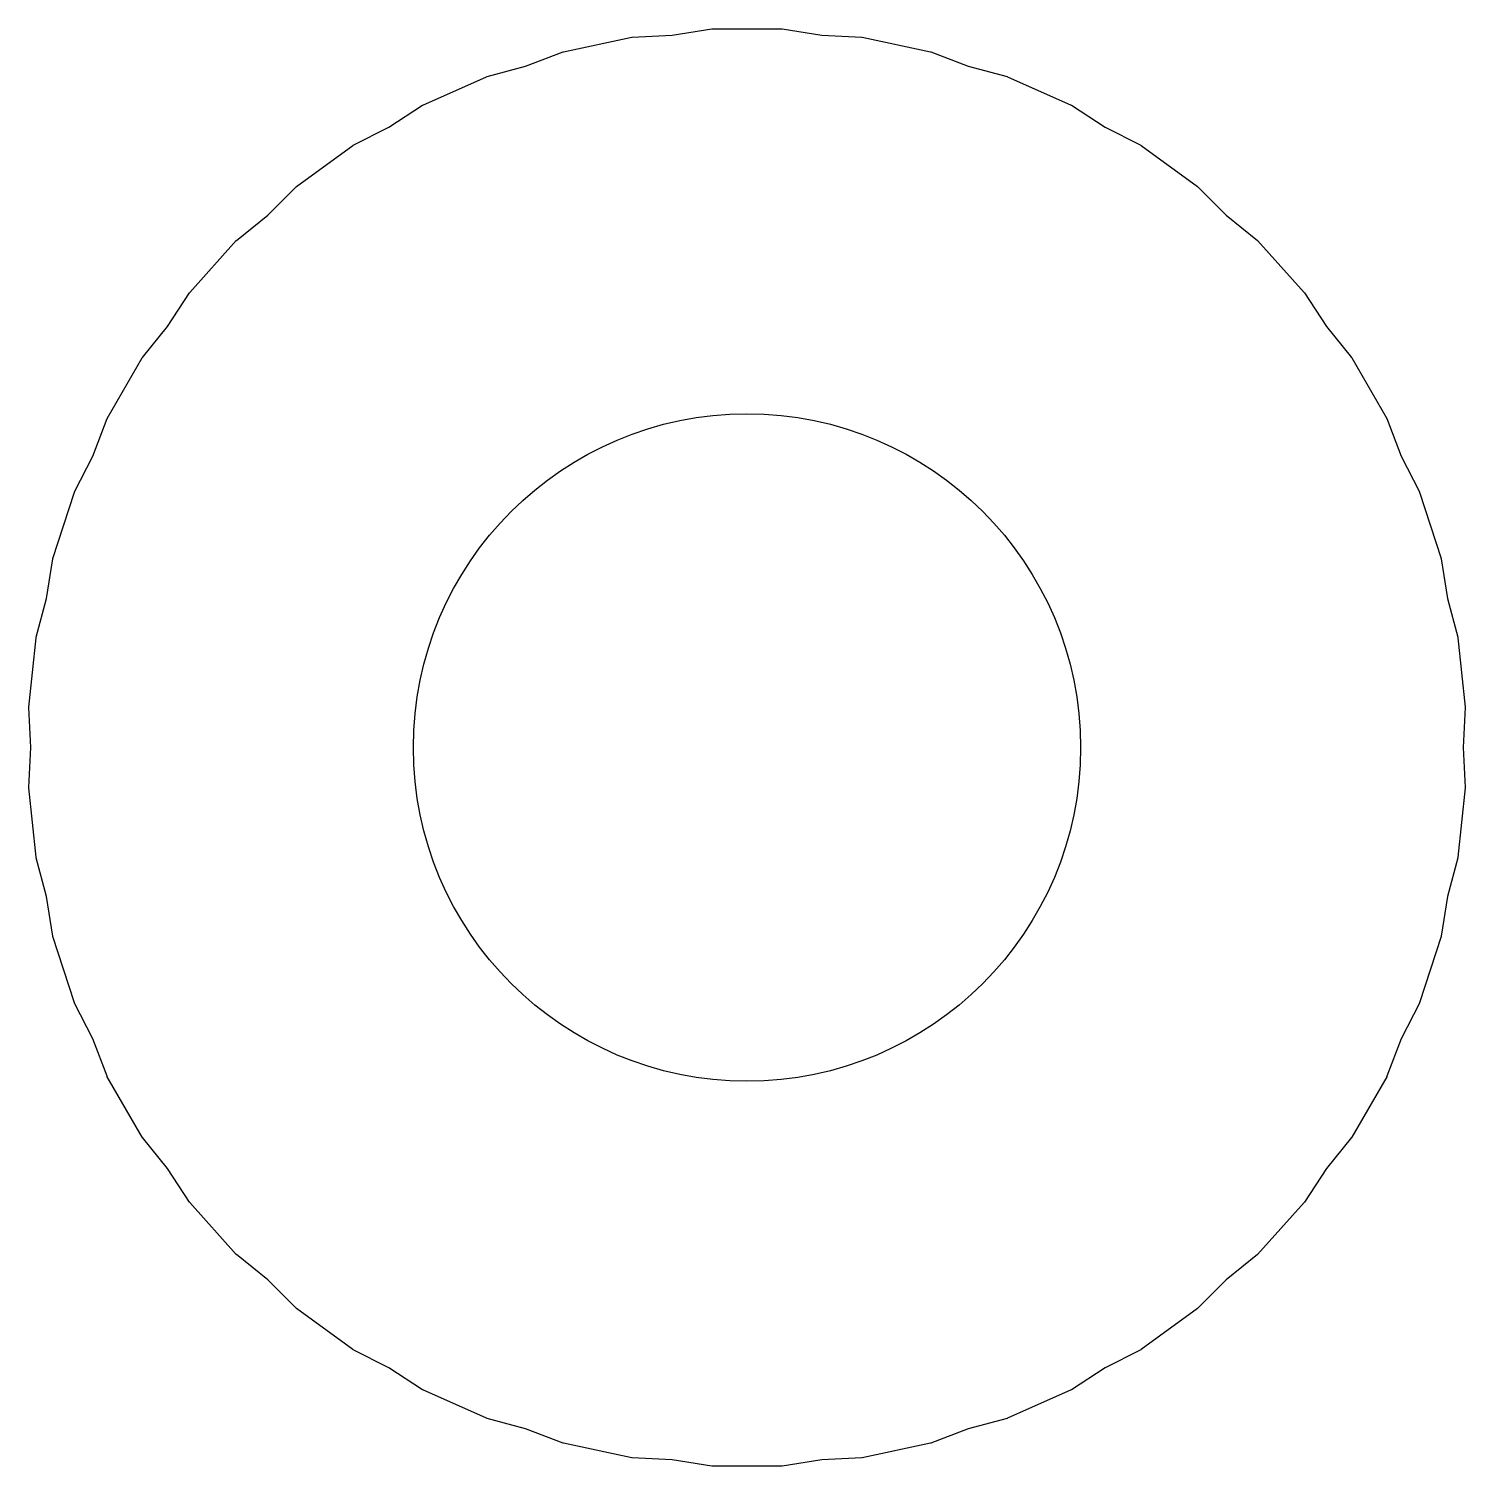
# Model space of a CAD drawing. Header units: feet. Extents: x -179 to 28, y -21 to 191.
# Drawn here: x -45.563 to -43.693, y 80.1 to 81.97 of the extents above; entities that cross this region are included whole.
import ezdxf

# ---------------------------------------------------------------- set-up
doc = ezdxf.new("R2010")
doc.units = ezdxf.units.FT
doc.layers.add('Obstructions', color=7, linetype='CONTINUOUS')
doc.layers.add('Setbacks', color=7, linetype='CONTINUOUS')

msp = doc.modelspace()

# ---------------------------------------------------------------- linework, layer by layer
at = {"layer": 'Obstructions', "color": 252}
msp.add_circle((-44.6281, 81.0353), 0.4341, dxfattribs=at)
at = {"layer": 'Setbacks', "color": 2}
for p, q in [((-44.7776, 81.9594), (-44.7255, 81.9621)), ((-44.7255, 81.9621), (-44.674, 81.9703)), ((-44.674, 81.9703), (-44.6735, 81.9703)), ((-44.6735, 81.9703), (-44.5827, 81.9703)), ((-44.5827, 81.9703), (-44.5822, 81.9703)), ((-44.5822, 81.9703), (-44.5307, 81.9621)), ((-44.5307, 81.9621), (-44.4786, 81.9594)), ((-44.8669, 81.9405), (-44.7781, 81.9593)), ((-44.7781, 81.9593), (-44.7776, 81.9594)), ((-44.4786, 81.9594), (-44.4781, 81.9593)), ((-44.4781, 81.9593), (-44.3893, 81.9405)), ((-44.9161, 81.9216), (-44.8674, 81.9403)), ((-44.8674, 81.9403), (-44.8669, 81.9405)), ((-44.3893, 81.9405), (-44.3888, 81.9403)), ((-44.3888, 81.9403), (-44.3401, 81.9216)), ((-45.0498, 81.871), (-44.9669, 81.9079)), ((-44.9669, 81.9079), (-44.9664, 81.9081)), ((-44.9664, 81.9081), (-44.9161, 81.9216)), ((-44.3401, 81.9216), (-44.2897, 81.9081)), ((-44.2897, 81.9081), (-44.2892, 81.9079)), ((-44.2892, 81.9079), (-44.2063, 81.871)), ((-45.094, 81.8424), (-45.0503, 81.8708)), ((-45.0503, 81.8708), (-45.0498, 81.871)), ((-44.2063, 81.871), (-44.2059, 81.8708)), ((-44.2059, 81.8708), (-44.1621, 81.8424)), ((-45.1405, 81.8187), (-45.094, 81.8424)), ((-44.1621, 81.8424), (-44.1157, 81.8187)), ((-45.2144, 81.7651), (-45.1409, 81.8184)), ((-45.1409, 81.8184), (-45.1405, 81.8187)), ((-44.1157, 81.8187), (-44.1152, 81.8184)), ((-44.1152, 81.8184), (-44.0418, 81.7651)), ((-45.2516, 81.7279), (-45.2148, 81.7647)), ((-45.2148, 81.7647), (-45.2144, 81.7651)), ((-44.0418, 81.7651), (-44.0414, 81.7647)), ((-44.0414, 81.7647), (-44.0045, 81.7279)), ((-45.2922, 81.695), (-45.2516, 81.7279)), ((-44.0045, 81.7279), (-43.964, 81.695)), ((-45.3533, 81.6272), (-45.2926, 81.6947)), ((-45.2926, 81.6947), (-45.2922, 81.695)), ((-43.964, 81.695), (-43.9636, 81.6947)), ((-43.9636, 81.6947), (-43.9029, 81.6272)), ((-45.382, 81.5831), (-45.3536, 81.6268)), ((-45.3536, 81.6268), (-45.3533, 81.6272)), ((-43.9029, 81.6272), (-43.9026, 81.6268)), ((-43.9026, 81.6268), (-43.8742, 81.5831)), ((-45.4148, 81.5425), (-45.382, 81.5831)), ((-43.8742, 81.5831), (-43.8413, 81.5425)), ((-45.4605, 81.4635), (-45.4151, 81.5421)), ((-45.4151, 81.5421), (-45.4148, 81.5425)), ((-43.8413, 81.5425), (-43.8411, 81.5421)), ((-43.8411, 81.5421), (-43.7957, 81.4635)), ((-45.4794, 81.4144), (-45.4607, 81.4631)), ((-45.4607, 81.4631), (-45.4605, 81.4635)), ((-43.7957, 81.4635), (-43.7955, 81.4631)), ((-43.7955, 81.4631), (-43.7768, 81.4144)), ((-45.5031, 81.3679), (-45.4794, 81.4144)), ((-43.7768, 81.4144), (-43.7531, 81.3679)), ((-45.5313, 81.2811), (-45.5033, 81.3674)), ((-45.5033, 81.3674), (-45.5031, 81.3679)), ((-43.7531, 81.3679), (-43.7529, 81.3674)), ((-43.7529, 81.3674), (-43.7248, 81.2811)), ((-45.5396, 81.2291), (-45.5314, 81.2806)), ((-45.5314, 81.2806), (-45.5313, 81.2811)), ((-43.7248, 81.2811), (-43.7247, 81.2806)), ((-43.7247, 81.2806), (-43.7166, 81.2291)), ((-45.5531, 81.1787), (-45.5396, 81.2291)), ((-43.7166, 81.2291), (-43.7031, 81.1787)), ((-45.5627, 81.0879), (-45.5532, 81.1782)), ((-45.5532, 81.1782), (-45.5531, 81.1787)), ((-43.7031, 81.1787), (-43.703, 81.1782)), ((-43.703, 81.1782), (-43.6935, 81.0879)), ((-45.5627, 81.0874), (-45.5627, 81.0879)), ((-45.56, 81.0353), (-45.5627, 81.0874)), ((-43.6935, 81.0874), (-43.6962, 81.0353)), ((-43.6935, 81.0879), (-43.6935, 81.0874)), ((-45.5627, 80.9832), (-45.56, 81.0353)), ((-43.6962, 81.0353), (-43.6935, 80.9832)), ((-45.5627, 80.9827), (-45.5627, 80.9832)), ((-45.5532, 80.8925), (-45.5627, 80.9827)), ((-43.6935, 80.9827), (-43.703, 80.8925)), ((-43.6935, 80.9832), (-43.6935, 80.9827)), ((-45.5531, 80.892), (-45.5532, 80.8925)), ((-45.5396, 80.8416), (-45.5531, 80.892)), ((-43.7031, 80.892), (-43.7166, 80.8416)), ((-43.703, 80.8925), (-43.7031, 80.892)), ((-45.5314, 80.7901), (-45.5396, 80.8416)), ((-43.7166, 80.8416), (-43.7247, 80.7901)), ((-45.5313, 80.7896), (-45.5314, 80.7901)), ((-45.5033, 80.7033), (-45.5313, 80.7896)), ((-43.7248, 80.7896), (-43.7529, 80.7033)), ((-43.7247, 80.7901), (-43.7248, 80.7896)), ((-45.5031, 80.7028), (-45.5033, 80.7033)), ((-45.4794, 80.6563), (-45.5031, 80.7028)), ((-43.7531, 80.7028), (-43.7768, 80.6563)), ((-43.7529, 80.7033), (-43.7531, 80.7028)), ((-45.4607, 80.6076), (-45.4794, 80.6563)), ((-43.7768, 80.6563), (-43.7955, 80.6076)), ((-45.4605, 80.6071), (-45.4607, 80.6076)), ((-45.4151, 80.5285), (-45.4605, 80.6071)), ((-43.7957, 80.6071), (-43.8411, 80.5285)), ((-43.7955, 80.6076), (-43.7957, 80.6071)), ((-45.4148, 80.5281), (-45.4151, 80.5285)), ((-45.382, 80.4876), (-45.4148, 80.5281)), ((-43.8413, 80.5281), (-43.8742, 80.4876)), ((-43.8411, 80.5285), (-43.8413, 80.5281)), ((-45.3536, 80.4438), (-45.382, 80.4876)), ((-43.8742, 80.4876), (-43.9026, 80.4438)), ((-45.3533, 80.4434), (-45.3536, 80.4438)), ((-45.2926, 80.376), (-45.3533, 80.4434)), ((-43.9029, 80.4434), (-43.9636, 80.376)), ((-43.9026, 80.4438), (-43.9029, 80.4434)), ((-45.2922, 80.3756), (-45.2926, 80.376)), ((-45.2516, 80.3428), (-45.2922, 80.3756)), ((-43.964, 80.3756), (-44.0045, 80.3428)), ((-43.9636, 80.376), (-43.964, 80.3756)), ((-45.2148, 80.3059), (-45.2516, 80.3428)), ((-44.0045, 80.3428), (-44.0414, 80.3059)), ((-45.2144, 80.3056), (-45.2148, 80.3059)), ((-45.1409, 80.2522), (-45.2144, 80.3056)), ((-44.0418, 80.3056), (-44.1152, 80.2522)), ((-44.0414, 80.3059), (-44.0418, 80.3056)), ((-45.1405, 80.252), (-45.1409, 80.2522)), ((-45.094, 80.2283), (-45.1405, 80.252)), ((-44.1157, 80.252), (-44.1621, 80.2283)), ((-44.1152, 80.2522), (-44.1157, 80.252)), ((-45.0503, 80.1999), (-45.094, 80.2283)), ((-44.1621, 80.2283), (-44.2059, 80.1999)), ((-45.0498, 80.1996), (-45.0503, 80.1999)), ((-44.9669, 80.1627), (-45.0498, 80.1996)), ((-44.2063, 80.1996), (-44.2892, 80.1627)), ((-44.2059, 80.1999), (-44.2063, 80.1996)), ((-44.9664, 80.1626), (-44.9669, 80.1627)), ((-44.9161, 80.1491), (-44.9664, 80.1626)), ((-44.8674, 80.1304), (-44.9161, 80.1491)), ((-44.3401, 80.1491), (-44.3888, 80.1304)), ((-44.2897, 80.1626), (-44.3401, 80.1491)), ((-44.2892, 80.1627), (-44.2897, 80.1626)), ((-44.8669, 80.1302), (-44.8674, 80.1304)), ((-44.7781, 80.1113), (-44.8669, 80.1302)), ((-44.3893, 80.1302), (-44.4781, 80.1113)), ((-44.3888, 80.1304), (-44.3893, 80.1302)), ((-44.7776, 80.1113), (-44.7781, 80.1113)), ((-44.7255, 80.1086), (-44.7776, 80.1113)), ((-44.4786, 80.1113), (-44.5307, 80.1086)), ((-44.4781, 80.1113), (-44.4786, 80.1113)), ((-44.674, 80.1004), (-44.7255, 80.1086)), ((-44.6735, 80.1004), (-44.674, 80.1004)), ((-44.5827, 80.1004), (-44.6735, 80.1004)), ((-44.5822, 80.1004), (-44.5827, 80.1004)), ((-44.5307, 80.1086), (-44.5822, 80.1004))]:
    msp.add_line(p, q, dxfattribs=at)

doc.saveas('drawing.dxf')
